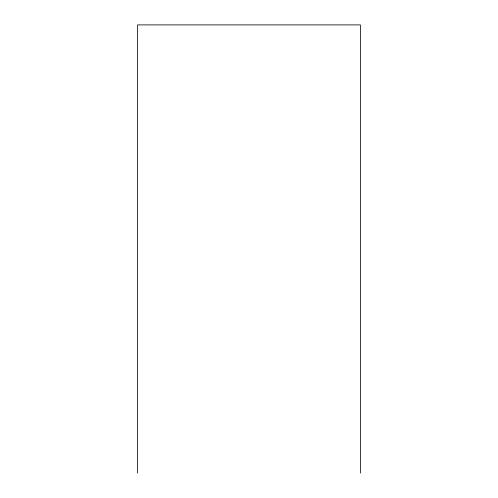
<?xml version="1.0" encoding="UTF-8"?>
<svg xmlns="http://www.w3.org/2000/svg" width="498" height="498" viewBox="0 0 498 498"><rect width="100%" height="100%" fill="white"/><g stroke="black" fill="none" stroke-linecap="round" stroke-linejoin="round"><path stroke-width="0.75" d="M360.396 473.1L360.396 24.9L137.604 24.9L137.604 473.1"/></g></svg>
